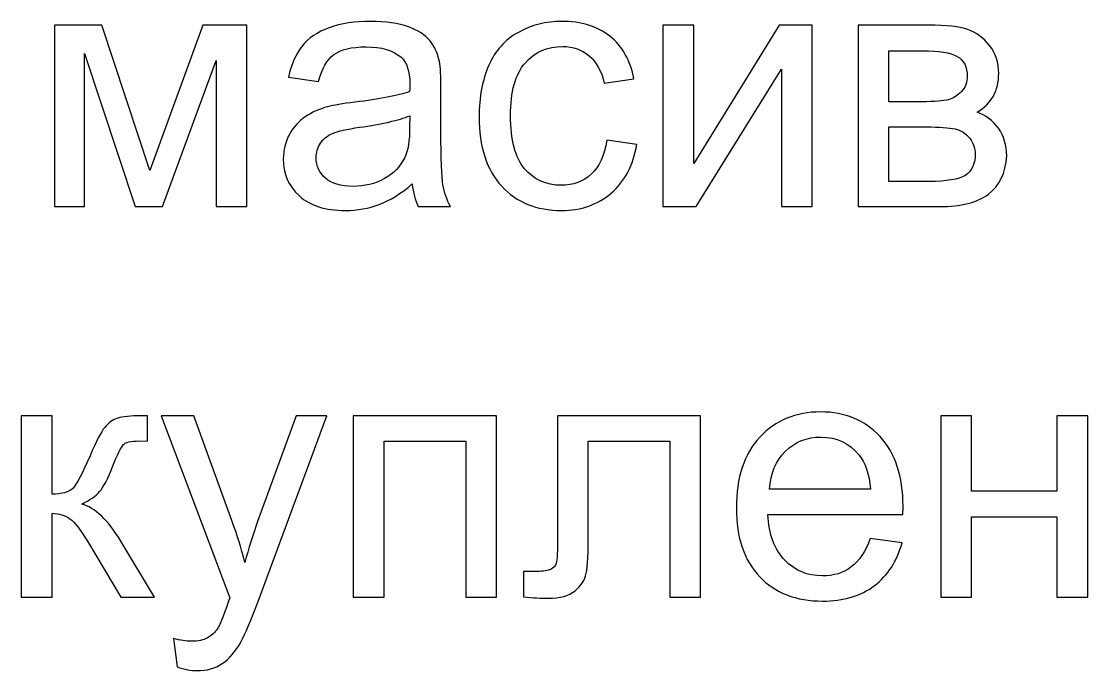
# Model space of a CAD drawing. Header units: millimetres. Extents: x -1744 to 2824, y -3870 to 2862.
# Drawn here: x 1836.8 to 1919.7, y 2594.5 to 2645 of the extents above; entities that cross this region are included whole.
import ezdxf

# ---------------------------------------------------------------- set-up
doc = ezdxf.new("R2010")
doc.units = ezdxf.units.MM
doc.header["$MEASUREMENT"] = 0
doc.layers.add('layer 1', color=7, linetype='Continuous')

msp = doc.modelspace()

# ---------------------------------------------------------------- linework, layer by layer
at = {"layer": 'layer 1', "color": 250}
for points, knots in [([(1867.1558, 2632.3708), (1866.268, 2631.6144), (1865.4119, 2631.0844), (1864.5921, 2630.7719), (1864.5921, 2630.7719), (1863.7723, 2630.4594), (1862.8936, 2630.3054), (1861.9514, 2630.3054), (1861.9514, 2630.3054), (1860.4024, 2630.3054), (1859.2111, 2630.6813), (1858.3777, 2631.4377), (1858.3777, 2631.4377), (1857.5443, 2632.1896), (1857.1276, 2633.1544), (1857.1276, 2634.3275), (1857.1276, 2634.3275), (1857.1276, 2635.016), (1857.2861, 2635.6456), (1857.5986, 2636.2163), (1857.5986, 2636.2163), (1857.9157, 2636.787), (1858.3279, 2637.2399), (1858.8352, 2637.5842), (1858.8352, 2637.5842), (1859.347, 2637.9284), (1859.9177, 2638.1911), (1860.5564, 2638.3678), (1860.5564, 2638.3678), (1861.0274, 2638.4901), (1861.7385, 2638.6078), (1862.6852, 2638.7256), (1862.6852, 2638.7256), (1864.6147, 2638.9521), (1866.0415, 2639.2284), (1866.9519, 2639.5454), (1866.9519, 2639.5454), (1866.961, 2639.8716), (1866.9655, 2640.0799), (1866.9655, 2640.166), (1866.9655, 2640.166), (1866.9655, 2641.1353), (1866.7391, 2641.8192), (1866.2861, 2642.2178), (1866.2861, 2642.2178), (1865.6746, 2642.7568), (1864.7642, 2643.0241), (1863.5594, 2643.0241), (1863.5594, 2643.0241), (1862.4315, 2643.0241), (1861.5981, 2642.8248), (1861.0637, 2642.4307), (1861.0637, 2642.4307), (1860.5246, 2642.0366), (1860.1306, 2641.3391), (1859.8724, 2640.3336), (1859.8724, 2640.3336), (1859.8724, 2640.3336), (1857.5352, 2640.6597), (1857.5352, 2640.6597), (1857.5352, 2640.6597), (1857.7481, 2641.6607), (1858.0969, 2642.4715), (1858.586, 2643.0875), (1858.586, 2643.0875), (1859.0752, 2643.7035), (1859.7818, 2644.1745), (1860.7058, 2644.5097), (1860.7058, 2644.5097), (1861.6253, 2644.8404), (1862.6988, 2645.008), (1863.9127, 2645.008), (1863.9127, 2645.008), (1865.1175, 2645.008), (1866.1004, 2644.8675), (1866.8568, 2644.5822), (1866.8568, 2644.5822), (1867.6087, 2644.2968), (1868.1658, 2643.9435), (1868.5191, 2643.5132), (1868.5191, 2643.5132), (1868.8724, 2643.0829), (1869.1215, 2642.5394), (1869.2665, 2641.8826), (1869.2665, 2641.8826), (1869.3435, 2641.475), (1869.3843, 2640.7412), (1869.3843, 2639.6858), (1869.3843, 2639.6858), (1869.3843, 2639.6858), (1869.3843, 2636.5152), (1869.3843, 2636.5152), (1869.3843, 2636.5152), (1869.3843, 2634.3003), (1869.4341, 2632.9007), (1869.5337, 2632.3074), (1869.5337, 2632.3074), (1869.6288, 2631.714), (1869.8281, 2631.1478), (1870.118, 2630.6043), (1870.118, 2630.6043), (1870.118, 2630.6043), (1867.6178, 2630.6043), (1867.6178, 2630.6043), (1867.6178, 2630.6043), (1867.3777, 2631.1071), (1867.2237, 2631.6959), (1867.1558, 2632.3708)], [0, 0, 0, 0, 0.0357143, 0.0357143, 0.0357143, 0.0357143, 0.0714286, 0.0714286, 0.0714286, 0.0714286, 0.1071429, 0.1071429, 0.1071429, 0.1071429, 0.1428571, 0.1428571, 0.1428571, 0.1428571, 0.1785714, 0.1785714, 0.1785714, 0.1785714, 0.2142857, 0.2142857, 0.2142857, 0.2142857, 0.25, 0.25, 0.25, 0.25, 0.2857143, 0.2857143, 0.2857143, 0.2857143, 0.3214286, 0.3214286, 0.3214286, 0.3214286, 0.3571429, 0.3571429, 0.3571429, 0.3571429, 0.3928571, 0.3928571, 0.3928571, 0.3928571, 0.4285714, 0.4285714, 0.4285714, 0.4285714, 0.4642857, 0.4642857, 0.4642857, 0.4642857, 0.5, 0.5, 0.5, 0.5, 0.5357143, 0.5357143, 0.5357143, 0.5357143, 0.5714286, 0.5714286, 0.5714286, 0.5714286, 0.6071429, 0.6071429, 0.6071429, 0.6071429, 0.6428571, 0.6428571, 0.6428571, 0.6428571, 0.6785714, 0.6785714, 0.6785714, 0.6785714, 0.7142857, 0.7142857, 0.7142857, 0.7142857, 0.75, 0.75, 0.75, 0.75, 0.7857143, 0.7857143, 0.7857143, 0.7857143, 0.8214286, 0.8214286, 0.8214286, 0.8214286, 0.8571429, 0.8571429, 0.8571429, 0.8571429, 0.8928571, 0.8928571, 0.8928571, 0.8928571, 0.9285714, 0.9285714, 0.9285714, 0.9285714, 1, 1, 1, 1]), ([(1882.2706, 2635.7679), (1882.2706, 2635.7679), (1884.6078, 2635.4418), (1884.6078, 2635.4418), (1884.6078, 2635.4418), (1884.3496, 2633.8338), (1883.6973, 2632.5791), (1882.642, 2631.6687), (1882.642, 2631.6687), (1881.5866, 2630.7583), (1880.2867, 2630.3054), (1878.7512, 2630.3054), (1878.7512, 2630.3054), (1876.8262, 2630.3054), (1875.2771, 2630.9349), (1874.1085, 2632.1941), (1874.1085, 2632.1941), (1872.9354, 2633.4533), (1872.3511, 2635.256), (1872.3511, 2637.6023), (1872.3511, 2637.6023), (1872.3511, 2639.1242), (1872.6047, 2640.4513), (1873.1075, 2641.5927), (1873.1075, 2641.5927), (1873.6103, 2642.7296), (1874.3757, 2643.5857), (1875.4084, 2644.1519), (1875.4084, 2644.1519), (1876.4366, 2644.7226), (1877.5554, 2645.008), (1878.7693, 2645.008), (1878.7693, 2645.008), (1880.2957, 2645.008), (1881.5504, 2644.6229), (1882.5197, 2643.8484), (1882.5197, 2643.8484), (1883.4935, 2643.0739), (1884.1186, 2641.9732), (1884.3903, 2640.551), (1884.3903, 2640.551), (1884.3903, 2640.551), (1882.0803, 2640.1977), (1882.0803, 2640.1977), (1882.0803, 2640.1977), (1881.8584, 2641.1443), (1881.4689, 2641.8555), (1880.9027, 2642.3356), (1880.9027, 2642.3356), (1880.341, 2642.8112), (1879.6616, 2643.0512), (1878.8644, 2643.0512), (1878.8644, 2643.0512), (1877.6596, 2643.0512), (1876.6812, 2642.6209), (1875.9248, 2641.7603), (1875.9248, 2641.7603), (1875.1729, 2640.8952), (1874.797, 2639.5364), (1874.797, 2637.6702), (1874.797, 2637.6702), (1874.797, 2635.7769), (1875.1593, 2634.4045), (1875.884, 2633.5484), (1875.884, 2633.5484), (1876.6133, 2632.6924), (1877.5599, 2632.2621), (1878.724, 2632.2621), (1878.724, 2632.2621), (1879.6661, 2632.2621), (1880.4497, 2632.5474), (1881.0748, 2633.1227), (1881.0748, 2633.1227), (1881.7044, 2633.6934), (1882.103, 2634.5766), (1882.2706, 2635.7679)], [0, 0, 0, 0, 0.05, 0.05, 0.05, 0.05, 0.1, 0.1, 0.1, 0.1, 0.15, 0.15, 0.15, 0.15, 0.2, 0.2, 0.2, 0.2, 0.25, 0.25, 0.25, 0.25, 0.3, 0.3, 0.3, 0.3, 0.35, 0.35, 0.35, 0.35, 0.4, 0.4, 0.4, 0.4, 0.45, 0.45, 0.45, 0.45, 0.5, 0.5, 0.5, 0.5, 0.55, 0.55, 0.55, 0.55, 0.6, 0.6, 0.6, 0.6, 0.65, 0.65, 0.65, 0.65, 0.7, 0.7, 0.7, 0.7, 0.75, 0.75, 0.75, 0.75, 0.8, 0.8, 0.8, 0.8, 0.85, 0.85, 0.85, 0.85, 0.9, 0.9, 0.9, 0.9, 1, 1, 1, 1]), ([(1839.3404, 2644.709), (1839.3404, 2644.709), (1843.0183, 2644.709), (1843.0183, 2644.709), (1843.0183, 2644.709), (1843.0183, 2644.709), (1846.746, 2633.4216), (1846.746, 2633.4216), (1846.746, 2633.4216), (1846.746, 2633.4216), (1850.8724, 2644.709), (1850.8724, 2644.709), (1850.8724, 2644.709), (1850.8724, 2644.709), (1854.2876, 2644.709), (1854.2876, 2644.709), (1854.2876, 2644.709), (1854.2876, 2644.709), (1854.2876, 2630.6043), (1854.2876, 2630.6043), (1854.2876, 2630.6043), (1854.2876, 2630.6043), (1851.896, 2630.6043), (1851.896, 2630.6043), (1851.896, 2630.6043), (1851.896, 2630.6043), (1851.896, 2641.9596), (1851.896, 2641.9596), (1851.896, 2641.9596), (1851.896, 2641.9596), (1847.7425, 2630.6043), (1847.7425, 2630.6043), (1847.7425, 2630.6043), (1847.7425, 2630.6043), (1845.6046, 2630.6043), (1845.6046, 2630.6043), (1845.6046, 2630.6043), (1845.6046, 2630.6043), (1841.6776, 2642.5032), (1841.6776, 2642.5032), (1841.6776, 2642.5032), (1841.6776, 2642.5032), (1841.6776, 2630.6043), (1841.6776, 2630.6043), (1841.6776, 2630.6043), (1841.6776, 2630.6043), (1839.3404, 2630.6043), (1839.3404, 2630.6043), (1839.3404, 2630.6043), (1839.3404, 2630.6043), (1839.3404, 2644.709), (1839.3404, 2644.709)], [0, 0, 0, 0, 0.0714286, 0.0714286, 0.0714286, 0.0714286, 0.1428571, 0.1428571, 0.1428571, 0.1428571, 0.2142857, 0.2142857, 0.2142857, 0.2142857, 0.2857143, 0.2857143, 0.2857143, 0.2857143, 0.3571429, 0.3571429, 0.3571429, 0.3571429, 0.4285714, 0.4285714, 0.4285714, 0.4285714, 0.5, 0.5, 0.5, 0.5, 0.5714286, 0.5714286, 0.5714286, 0.5714286, 0.6428571, 0.6428571, 0.6428571, 0.6428571, 0.7142857, 0.7142857, 0.7142857, 0.7142857, 0.7857143, 0.7857143, 0.7857143, 0.7857143, 0.8571429, 0.8571429, 0.8571429, 0.8571429, 1, 1, 1, 1]), ([(1886.6461, 2644.709), (1886.6461, 2644.709), (1889.0376, 2644.709), (1889.0376, 2644.709), (1889.0376, 2644.709), (1889.0376, 2644.709), (1889.0376, 2633.9516), (1889.0376, 2633.9516), (1889.0376, 2633.9516), (1889.0376, 2633.9516), (1895.6823, 2644.709), (1895.6823, 2644.709), (1895.6823, 2644.709), (1895.6823, 2644.709), (1898.2505, 2644.709), (1898.2505, 2644.709), (1898.2505, 2644.709), (1898.2505, 2644.709), (1898.2505, 2630.6043), (1898.2505, 2630.6043), (1898.2505, 2630.6043), (1898.2505, 2630.6043), (1895.859, 2630.6043), (1895.859, 2630.6043), (1895.859, 2630.6043), (1895.859, 2630.6043), (1895.859, 2641.2938), (1895.859, 2641.2938), (1895.859, 2641.2938), (1895.859, 2641.2938), (1889.2233, 2630.6043), (1889.2233, 2630.6043), (1889.2233, 2630.6043), (1889.2233, 2630.6043), (1886.6461, 2630.6043), (1886.6461, 2630.6043), (1886.6461, 2630.6043), (1886.6461, 2630.6043), (1886.6461, 2644.709), (1886.6461, 2644.709)], [0, 0, 0, 0, 0.0909091, 0.0909091, 0.0909091, 0.0909091, 0.1818182, 0.1818182, 0.1818182, 0.1818182, 0.2727273, 0.2727273, 0.2727273, 0.2727273, 0.3636364, 0.3636364, 0.3636364, 0.3636364, 0.4545455, 0.4545455, 0.4545455, 0.4545455, 0.5454545, 0.5454545, 0.5454545, 0.5454545, 0.6363636, 0.6363636, 0.6363636, 0.6363636, 0.7272727, 0.7272727, 0.7272727, 0.7272727, 0.8181818, 0.8181818, 0.8181818, 0.8181818, 1, 1, 1, 1]), ([(1901.8288, 2644.709), (1901.8288, 2644.709), (1907.332, 2644.709), (1907.332, 2644.709), (1907.332, 2644.709), (1908.6818, 2644.709), (1909.6874, 2644.5958), (1910.3487, 2644.3693), (1910.3487, 2644.3693), (1911.0054, 2644.1428), (1911.5716, 2643.7306), (1912.0427, 2643.1282), (1912.0427, 2643.1282), (1912.5183, 2642.5213), (1912.7538, 2641.8011), (1912.7538, 2640.9586), (1912.7538, 2640.9586), (1912.7538, 2640.2837), (1912.6134, 2639.6949), (1912.3371, 2639.1967), (1912.3371, 2639.1967), (1912.0563, 2638.6939), (1911.6396, 2638.2727), (1911.0779, 2637.9375), (1911.0779, 2637.9375), (1911.7392, 2637.7155), (1912.2873, 2637.3034), (1912.7266, 2636.6964), (1912.7266, 2636.6964), (1913.1614, 2636.094), (1913.3789, 2635.3738), (1913.3789, 2634.5449), (1913.3789, 2634.5449), (1913.2928, 2633.2087), (1912.8127, 2632.2168), (1911.9476, 2631.5736), (1911.9476, 2631.5736), (1911.0824, 2630.9259), (1909.8232, 2630.6043), (1908.1745, 2630.6043), (1908.1745, 2630.6043), (1908.1745, 2630.6043), (1901.8288, 2630.6043), (1901.8288, 2630.6043), (1901.8288, 2630.6043), (1901.8288, 2630.6043), (1901.8288, 2644.709), (1901.8288, 2644.709)], [0, 0, 0, 0, 0.0769231, 0.0769231, 0.0769231, 0.0769231, 0.1538462, 0.1538462, 0.1538462, 0.1538462, 0.2307692, 0.2307692, 0.2307692, 0.2307692, 0.3076923, 0.3076923, 0.3076923, 0.3076923, 0.3846154, 0.3846154, 0.3846154, 0.3846154, 0.4615385, 0.4615385, 0.4615385, 0.4615385, 0.5384615, 0.5384615, 0.5384615, 0.5384615, 0.6153846, 0.6153846, 0.6153846, 0.6153846, 0.6923077, 0.6923077, 0.6923077, 0.6923077, 0.7692308, 0.7692308, 0.7692308, 0.7692308, 0.8461538, 0.8461538, 0.8461538, 0.8461538, 1, 1, 1, 1]), ([(1904.2203, 2638.7573), (1904.2203, 2638.7573), (1906.7568, 2638.7573), (1906.7568, 2638.7573), (1906.7568, 2638.7573), (1907.7669, 2638.7573), (1908.4644, 2638.8117), (1908.8404, 2638.9158), (1908.8404, 2638.9158), (1909.2208, 2639.0245), (1909.5605, 2639.2374), (1909.8595, 2639.5636), (1909.8595, 2639.5636), (1910.1584, 2639.8851), (1910.3079, 2640.2747), (1910.3079, 2640.7276), (1910.3079, 2640.7276), (1910.3079, 2641.475), (1910.0452, 2641.9913), (1909.5243, 2642.2858), (1909.5243, 2642.2858), (1908.9989, 2642.5802), (1908.1021, 2642.7251), (1906.8338, 2642.7251), (1906.8338, 2642.7251), (1906.8338, 2642.7251), (1904.2203, 2642.7251), (1904.2203, 2642.7251), (1904.2203, 2642.7251), (1904.2203, 2642.7251), (1904.2203, 2638.7573), (1904.2203, 2638.7573)], [0, 0, 0, 0, 0.1111111, 0.1111111, 0.1111111, 0.1111111, 0.2222222, 0.2222222, 0.2222222, 0.2222222, 0.3333333, 0.3333333, 0.3333333, 0.3333333, 0.4444444, 0.4444444, 0.4444444, 0.4444444, 0.5555556, 0.5555556, 0.5555556, 0.5555556, 0.6666667, 0.6666667, 0.6666667, 0.6666667, 0.7777778, 0.7777778, 0.7777778, 0.7777778, 1, 1, 1, 1]), ([(1866.9655, 2637.6702), (1866.0959, 2637.3169), (1864.7914, 2637.018), (1863.0521, 2636.7734), (1863.0521, 2636.7734), (1862.0647, 2636.633), (1861.3671, 2636.4745), (1860.9595, 2636.2978), (1860.9595, 2636.2978), (1860.5518, 2636.1212), (1860.2393, 2635.863), (1860.0174, 2635.5278), (1860.0174, 2635.5278), (1859.7954, 2635.1881), (1859.6822, 2634.8122), (1859.6822, 2634.3954), (1859.6822, 2634.3954), (1859.6822, 2633.7659), (1859.9222, 2633.2359), (1860.4069, 2632.8147), (1860.4069, 2632.8147), (1860.8915, 2632.3934), (1861.5981, 2632.1805), (1862.5267, 2632.1805), (1862.5267, 2632.1805), (1863.4461, 2632.1805), (1864.266, 2632.3798), (1864.9862, 2632.783), (1864.9862, 2632.783), (1865.7018, 2633.1816), (1866.2318, 2633.7296), (1866.5669, 2634.4226), (1866.5669, 2634.4226), (1866.8251, 2634.9616), (1866.9519, 2635.7543), (1866.9519, 2636.8006), (1866.9519, 2636.8006), (1866.9519, 2636.8006), (1866.9655, 2637.6702), (1866.9655, 2637.6702)], [0, 0, 0, 0, 0.0909091, 0.0909091, 0.0909091, 0.0909091, 0.1818182, 0.1818182, 0.1818182, 0.1818182, 0.2727273, 0.2727273, 0.2727273, 0.2727273, 0.3636364, 0.3636364, 0.3636364, 0.3636364, 0.4545455, 0.4545455, 0.4545455, 0.4545455, 0.5454545, 0.5454545, 0.5454545, 0.5454545, 0.6363636, 0.6363636, 0.6363636, 0.6363636, 0.7272727, 0.7272727, 0.7272727, 0.7272727, 0.8181818, 0.8181818, 0.8181818, 0.8181818, 1, 1, 1, 1]), ([(1904.2203, 2632.561), (1904.2203, 2632.561), (1907.3592, 2632.561), (1907.3592, 2632.561), (1907.3592, 2632.561), (1908.709, 2632.561), (1909.6375, 2632.7196), (1910.1403, 2633.0321), (1910.1403, 2633.0321), (1910.6431, 2633.3491), (1910.9058, 2633.8882), (1910.933, 2634.6627), (1910.933, 2634.6627), (1910.933, 2635.1111), (1910.788, 2635.5323), (1910.4981, 2635.9173), (1910.4981, 2635.9173), (1910.2037, 2636.3023), (1909.8232, 2636.5469), (1909.3567, 2636.6466), (1909.3567, 2636.6466), (1908.8902, 2636.7508), (1908.1383, 2636.8006), (1907.1056, 2636.8006), (1907.1056, 2636.8006), (1907.1056, 2636.8006), (1904.2203, 2636.8006), (1904.2203, 2636.8006), (1904.2203, 2636.8006), (1904.2203, 2636.8006), (1904.2203, 2632.561), (1904.2203, 2632.561)], [0, 0, 0, 0, 0.1111111, 0.1111111, 0.1111111, 0.1111111, 0.2222222, 0.2222222, 0.2222222, 0.2222222, 0.3333333, 0.3333333, 0.3333333, 0.3333333, 0.4444444, 0.4444444, 0.4444444, 0.4444444, 0.5555556, 0.5555556, 0.5555556, 0.5555556, 0.6666667, 0.6666667, 0.6666667, 0.6666667, 0.7777778, 0.7777778, 0.7777778, 0.7777778, 1, 1, 1, 1]), ([(1836.7585, 2614.3481), (1836.7585, 2614.3481), (1839.15, 2614.3481), (1839.15, 2614.3481), (1839.15, 2614.3481), (1839.15, 2614.3481), (1839.15, 2608.2605), (1839.15, 2608.2605), (1839.15, 2608.2605), (1839.911, 2608.2605), (1840.4455, 2608.4055), (1840.7535, 2608.6999), (1840.7535, 2608.6999), (1841.0569, 2608.9898), (1841.5053, 2609.8368), (1842.1032, 2611.2454), (1842.1032, 2611.2454), (1842.5743, 2612.3597), (1842.9548, 2613.0934), (1843.2447, 2613.4467), (1843.2447, 2613.4467), (1843.5391, 2613.8), (1843.8743, 2614.0401), (1844.2547, 2614.1624), (1844.2547, 2614.1624), (1844.6397, 2614.2847), (1845.2512, 2614.3481), (1846.0892, 2614.3481), (1846.0892, 2614.3481), (1846.0892, 2614.3481), (1846.5693, 2614.3481), (1846.5693, 2614.3481), (1846.5693, 2614.3481), (1846.5693, 2614.3481), (1846.5693, 2612.3778), (1846.5693, 2612.3778), (1846.5693, 2612.3778), (1846.5693, 2612.3778), (1845.9034, 2612.3914), (1845.9034, 2612.3914), (1845.9034, 2612.3914), (1845.2739, 2612.3914), (1844.8707, 2612.2963), (1844.6941, 2612.1106), (1844.6941, 2612.1106), (1844.5084, 2611.9158), (1844.223, 2611.336), (1843.8425, 2610.3713), (1843.8425, 2610.3713), (1843.4802, 2609.4472), (1843.1495, 2608.8086), (1842.8461, 2608.4553), (1842.8461, 2608.4553), (1842.5471, 2608.102), (1842.0806, 2607.7804), (1841.451, 2607.486), (1841.451, 2607.486), (1842.4792, 2607.2097), (1843.4938, 2606.254), (1844.4903, 2604.6143), (1844.4903, 2604.6143), (1844.4903, 2604.6143), (1847.1128, 2600.2434), (1847.1128, 2600.2434), (1847.1128, 2600.2434), (1847.1128, 2600.2434), (1844.4857, 2600.2434), (1844.4857, 2600.2434), (1844.4857, 2600.2434), (1844.4857, 2600.2434), (1841.8994, 2604.6007), (1841.8994, 2604.6007), (1841.8994, 2604.6007), (1841.3785, 2605.484), (1840.9256, 2606.0637), (1840.5406, 2606.3446), (1840.5406, 2606.3446), (1840.151, 2606.6254), (1839.689, 2606.7658), (1839.15, 2606.7658), (1839.15, 2606.7658), (1839.15, 2606.7658), (1839.15, 2600.2434), (1839.15, 2600.2434), (1839.15, 2600.2434), (1839.15, 2600.2434), (1836.7585, 2600.2434), (1836.7585, 2600.2434), (1836.7585, 2600.2434), (1836.7585, 2600.2434), (1836.7585, 2614.3481), (1836.7585, 2614.3481)], [0, 0, 0, 0, 0.0416667, 0.0416667, 0.0416667, 0.0416667, 0.0833333, 0.0833333, 0.0833333, 0.0833333, 0.125, 0.125, 0.125, 0.125, 0.1666667, 0.1666667, 0.1666667, 0.1666667, 0.2083333, 0.2083333, 0.2083333, 0.2083333, 0.25, 0.25, 0.25, 0.25, 0.2916667, 0.2916667, 0.2916667, 0.2916667, 0.3333333, 0.3333333, 0.3333333, 0.3333333, 0.375, 0.375, 0.375, 0.375, 0.4166667, 0.4166667, 0.4166667, 0.4166667, 0.4583333, 0.4583333, 0.4583333, 0.4583333, 0.5, 0.5, 0.5, 0.5, 0.5416667, 0.5416667, 0.5416667, 0.5416667, 0.5833333, 0.5833333, 0.5833333, 0.5833333, 0.625, 0.625, 0.625, 0.625, 0.6666667, 0.6666667, 0.6666667, 0.6666667, 0.7083333, 0.7083333, 0.7083333, 0.7083333, 0.75, 0.75, 0.75, 0.75, 0.7916667, 0.7916667, 0.7916667, 0.7916667, 0.8333333, 0.8333333, 0.8333333, 0.8333333, 0.875, 0.875, 0.875, 0.875, 0.9166667, 0.9166667, 0.9166667, 0.9166667, 1, 1, 1, 1]), ([(1848.8703, 2594.8216), (1848.8703, 2594.8216), (1848.5985, 2597.032), (1848.5985, 2597.032), (1848.5985, 2597.032), (1849.1239, 2596.8916), (1849.5768, 2596.8191), (1849.9664, 2596.8191), (1849.9664, 2596.8191), (1850.5009, 2596.8191), (1850.9266, 2596.9097), (1851.2437, 2597.0864), (1851.2437, 2597.0864), (1851.5653, 2597.263), (1851.828, 2597.5121), (1852.0318, 2597.8292), (1852.0318, 2597.8292), (1852.1813, 2598.0693), (1852.4259, 2598.6626), (1852.7611, 2599.6138), (1852.7611, 2599.6138), (1852.8063, 2599.7452), (1852.8743, 2599.9399), (1852.9739, 2600.1981), (1852.9739, 2600.1981), (1852.9739, 2600.1981), (1847.6201, 2614.3481), (1847.6201, 2614.3481), (1847.6201, 2614.3481), (1847.6201, 2614.3481), (1850.1747, 2614.3481), (1850.1747, 2614.3481), (1850.1747, 2614.3481), (1850.1747, 2614.3481), (1853.1189, 2606.2042), (1853.1189, 2606.2042), (1853.1189, 2606.2042), (1853.5039, 2605.176), (1853.8436, 2604.0889), (1854.1471, 2602.9475), (1854.1471, 2602.9475), (1854.4234, 2604.021), (1854.7495, 2605.0809), (1855.13, 2606.1226), (1855.13, 2606.1226), (1855.13, 2606.1226), (1858.1375, 2614.3481), (1858.1375, 2614.3481), (1858.1375, 2614.3481), (1858.1375, 2614.3481), (1860.5245, 2614.3481), (1860.5245, 2614.3481), (1860.5245, 2614.3481), (1860.5245, 2614.3481), (1855.1934, 2599.9988), (1855.1934, 2599.9988), (1855.1934, 2599.9988), (1854.6181, 2598.4543), (1854.1697, 2597.3944), (1853.8481, 2596.8101), (1853.8481, 2596.8101), (1853.4224, 2596.0265), (1852.9332, 2595.4512), (1852.3851, 2595.0844), (1852.3851, 2595.0844), (1851.8325, 2594.7175), (1851.1757, 2594.5363), (1850.4148, 2594.5363), (1850.4148, 2594.5363), (1849.9528, 2594.5363), (1849.4364, 2594.6314), (1848.8703, 2594.8216)], [0, 0, 0, 0, 0.0526316, 0.0526316, 0.0526316, 0.0526316, 0.1052632, 0.1052632, 0.1052632, 0.1052632, 0.1578947, 0.1578947, 0.1578947, 0.1578947, 0.2105263, 0.2105263, 0.2105263, 0.2105263, 0.2631579, 0.2631579, 0.2631579, 0.2631579, 0.3157895, 0.3157895, 0.3157895, 0.3157895, 0.3684211, 0.3684211, 0.3684211, 0.3684211, 0.4210526, 0.4210526, 0.4210526, 0.4210526, 0.4736842, 0.4736842, 0.4736842, 0.4736842, 0.5263158, 0.5263158, 0.5263158, 0.5263158, 0.5789474, 0.5789474, 0.5789474, 0.5789474, 0.6315789, 0.6315789, 0.6315789, 0.6315789, 0.6842105, 0.6842105, 0.6842105, 0.6842105, 0.7368421, 0.7368421, 0.7368421, 0.7368421, 0.7894737, 0.7894737, 0.7894737, 0.7894737, 0.8421053, 0.8421053, 0.8421053, 0.8421053, 0.8947368, 0.8947368, 0.8947368, 0.8947368, 1, 1, 1, 1]), ([(1862.5674, 2614.3481), (1862.5674, 2614.3481), (1873.7098, 2614.3481), (1873.7098, 2614.3481), (1873.7098, 2614.3481), (1873.7098, 2614.3481), (1873.7098, 2600.2434), (1873.7098, 2600.2434), (1873.7098, 2600.2434), (1873.7098, 2600.2434), (1871.3183, 2600.2434), (1871.3183, 2600.2434), (1871.3183, 2600.2434), (1871.3183, 2600.2434), (1871.3183, 2612.3642), (1871.3183, 2612.3642), (1871.3183, 2612.3642), (1871.3183, 2612.3642), (1864.9589, 2612.3642), (1864.9589, 2612.3642), (1864.9589, 2612.3642), (1864.9589, 2612.3642), (1864.9589, 2600.2434), (1864.9589, 2600.2434), (1864.9589, 2600.2434), (1864.9589, 2600.2434), (1862.5674, 2600.2434), (1862.5674, 2600.2434), (1862.5674, 2600.2434), (1862.5674, 2600.2434), (1862.5674, 2614.3481), (1862.5674, 2614.3481)], [0, 0, 0, 0, 0.1111111, 0.1111111, 0.1111111, 0.1111111, 0.2222222, 0.2222222, 0.2222222, 0.2222222, 0.3333333, 0.3333333, 0.3333333, 0.3333333, 0.4444444, 0.4444444, 0.4444444, 0.4444444, 0.5555556, 0.5555556, 0.5555556, 0.5555556, 0.6666667, 0.6666667, 0.6666667, 0.6666667, 0.7777778, 0.7777778, 0.7777778, 0.7777778, 1, 1, 1, 1]), ([(1878.4522, 2614.3481), (1878.4522, 2614.3481), (1889.5674, 2614.3481), (1889.5674, 2614.3481), (1889.5674, 2614.3481), (1889.5674, 2614.3481), (1889.5674, 2600.257), (1889.5674, 2600.257), (1889.5674, 2600.257), (1889.5674, 2600.257), (1887.1759, 2600.257), (1887.1759, 2600.257), (1887.1759, 2600.257), (1887.1759, 2600.257), (1887.1759, 2612.3642), (1887.1759, 2612.3642), (1887.1759, 2612.3642), (1887.1759, 2612.3642), (1880.8437, 2612.3642), (1880.8437, 2612.3642), (1880.8437, 2612.3642), (1880.8437, 2612.3642), (1880.8437, 2605.3481), (1880.8437, 2605.3481), (1880.8437, 2605.3481), (1880.8437, 2603.713), (1880.7894, 2602.6349), (1880.6852, 2602.1095), (1880.6852, 2602.1095), (1880.5765, 2601.5886), (1880.2866, 2601.1357), (1879.811, 2600.7462), (1879.811, 2600.7462), (1879.3309, 2600.3566), (1878.6424, 2600.1619), (1877.741, 2600.1619), (1877.741, 2600.1619), (1877.1839, 2600.1619), (1876.5407, 2600.1981), (1875.816, 2600.266), (1875.816, 2600.266), (1875.816, 2600.266), (1875.816, 2602.2545), (1875.816, 2602.2545), (1875.816, 2602.2545), (1875.816, 2602.2545), (1876.8623, 2602.2545), (1876.8623, 2602.2545), (1876.8623, 2602.2545), (1877.356, 2602.2545), (1877.7093, 2602.3043), (1877.9222, 2602.4085), (1877.9222, 2602.4085), (1878.1351, 2602.5081), (1878.2755, 2602.6712), (1878.348, 2602.8931), (1878.348, 2602.8931), (1878.4159, 2603.1151), (1878.4522, 2603.8353), (1878.4522, 2605.0537), (1878.4522, 2605.0537), (1878.4522, 2605.0537), (1878.4522, 2614.3481), (1878.4522, 2614.3481)], [0, 0, 0, 0, 0.0588235, 0.0588235, 0.0588235, 0.0588235, 0.1176471, 0.1176471, 0.1176471, 0.1176471, 0.1764706, 0.1764706, 0.1764706, 0.1764706, 0.2352941, 0.2352941, 0.2352941, 0.2352941, 0.2941176, 0.2941176, 0.2941176, 0.2941176, 0.3529412, 0.3529412, 0.3529412, 0.3529412, 0.4117647, 0.4117647, 0.4117647, 0.4117647, 0.4705882, 0.4705882, 0.4705882, 0.4705882, 0.5294118, 0.5294118, 0.5294118, 0.5294118, 0.5882353, 0.5882353, 0.5882353, 0.5882353, 0.6470588, 0.6470588, 0.6470588, 0.6470588, 0.7058824, 0.7058824, 0.7058824, 0.7058824, 0.7647059, 0.7647059, 0.7647059, 0.7647059, 0.8235294, 0.8235294, 0.8235294, 0.8235294, 0.8823529, 0.8823529, 0.8823529, 0.8823529, 1, 1, 1, 1]), ([(1902.7617, 2604.8091), (1902.7617, 2604.8091), (1905.2348, 2604.483), (1905.2348, 2604.483), (1905.2348, 2604.483), (1904.8498, 2603.0471), (1904.1296, 2601.9284), (1903.0788, 2601.1357), (1903.0788, 2601.1357), (1902.0279, 2600.343), (1900.6872, 2599.9445), (1899.0521, 2599.9445), (1899.0521, 2599.9445), (1896.9957, 2599.9445), (1895.3651, 2600.5786), (1894.1603, 2601.8468), (1894.1603, 2601.8468), (1892.9555, 2603.1105), (1892.353, 2604.8906), (1892.353, 2607.178), (1892.353, 2607.178), (1892.353, 2609.5424), (1892.96, 2611.3813), (1894.1784, 2612.6858), (1894.1784, 2612.6858), (1895.3968, 2613.9948), (1896.9776, 2614.6471), (1898.9207, 2614.6471), (1898.9207, 2614.6471), (1900.8005, 2614.6471), (1902.3359, 2614.0084), (1903.5272, 2612.7266), (1903.5272, 2612.7266), (1904.7184, 2611.4447), (1905.3163, 2609.642), (1905.3163, 2607.3184), (1905.3163, 2607.3184), (1905.3163, 2607.178), (1905.3118, 2606.9651), (1905.3027, 2606.6843), (1905.3027, 2606.6843), (1905.3027, 2606.6843), (1894.7989, 2606.6843), (1894.7989, 2606.6843), (1894.7989, 2606.6843), (1894.8895, 2605.1397), (1895.3244, 2603.953), (1896.1125, 2603.1332), (1896.1125, 2603.1332), (1896.8961, 2602.3134), (1897.879, 2601.9012), (1899.0521, 2601.9012), (1899.0521, 2601.9012), (1899.9263, 2601.9012), (1900.6736, 2602.1322), (1901.2896, 2602.5942), (1901.2896, 2602.5942), (1901.9102, 2603.0562), (1902.3994, 2603.7945), (1902.7617, 2604.8091)], [0, 0, 0, 0, 0.0625, 0.0625, 0.0625, 0.0625, 0.125, 0.125, 0.125, 0.125, 0.1875, 0.1875, 0.1875, 0.1875, 0.25, 0.25, 0.25, 0.25, 0.3125, 0.3125, 0.3125, 0.3125, 0.375, 0.375, 0.375, 0.375, 0.4375, 0.4375, 0.4375, 0.4375, 0.5, 0.5, 0.5, 0.5, 0.5625, 0.5625, 0.5625, 0.5625, 0.625, 0.625, 0.625, 0.625, 0.6875, 0.6875, 0.6875, 0.6875, 0.75, 0.75, 0.75, 0.75, 0.8125, 0.8125, 0.8125, 0.8125, 0.875, 0.875, 0.875, 0.875, 1, 1, 1, 1]), ([(1908.256, 2614.3481), (1908.256, 2614.3481), (1910.6475, 2614.3481), (1910.6475, 2614.3481), (1910.6475, 2614.3481), (1910.6475, 2614.3481), (1910.6475, 2608.4779), (1910.6475, 2608.4779), (1910.6475, 2608.4779), (1910.6475, 2608.4779), (1917.2786, 2608.4779), (1917.2786, 2608.4779), (1917.2786, 2608.4779), (1917.2786, 2608.4779), (1917.2786, 2614.3481), (1917.2786, 2614.3481), (1917.2786, 2614.3481), (1917.2786, 2614.3481), (1919.6702, 2614.3481), (1919.6702, 2614.3481), (1919.6702, 2614.3481), (1919.6702, 2614.3481), (1919.6702, 2600.2434), (1919.6702, 2600.2434), (1919.6702, 2600.2434), (1919.6702, 2600.2434), (1917.2786, 2600.2434), (1917.2786, 2600.2434), (1917.2786, 2600.2434), (1917.2786, 2600.2434), (1917.2786, 2606.494), (1917.2786, 2606.494), (1917.2786, 2606.494), (1917.2786, 2606.494), (1910.6475, 2606.494), (1910.6475, 2606.494), (1910.6475, 2606.494), (1910.6475, 2606.494), (1910.6475, 2600.2434), (1910.6475, 2600.2434), (1910.6475, 2600.2434), (1910.6475, 2600.2434), (1908.256, 2600.2434), (1908.256, 2600.2434), (1908.256, 2600.2434), (1908.256, 2600.2434), (1908.256, 2614.3481), (1908.256, 2614.3481)], [0, 0, 0, 0, 0.0769231, 0.0769231, 0.0769231, 0.0769231, 0.1538462, 0.1538462, 0.1538462, 0.1538462, 0.2307692, 0.2307692, 0.2307692, 0.2307692, 0.3076923, 0.3076923, 0.3076923, 0.3076923, 0.3846154, 0.3846154, 0.3846154, 0.3846154, 0.4615385, 0.4615385, 0.4615385, 0.4615385, 0.5384615, 0.5384615, 0.5384615, 0.5384615, 0.6153846, 0.6153846, 0.6153846, 0.6153846, 0.6923077, 0.6923077, 0.6923077, 0.6923077, 0.7692308, 0.7692308, 0.7692308, 0.7692308, 0.8461538, 0.8461538, 0.8461538, 0.8461538, 1, 1, 1, 1]), ([(1894.9348, 2608.641), (1894.9348, 2608.641), (1902.7889, 2608.641), (1902.7889, 2608.641), (1902.7889, 2608.641), (1902.6847, 2609.8277), (1902.3812, 2610.7155), (1901.8875, 2611.3088), (1901.8875, 2611.3088), (1901.1311, 2612.2283), (1900.1437, 2612.6903), (1898.9343, 2612.6903), (1898.9343, 2612.6903), (1897.8382, 2612.6903), (1896.9187, 2612.3234), (1896.1714, 2611.5897), (1896.1714, 2611.5897), (1895.4285, 2610.8559), (1895.0164, 2609.873), (1894.9348, 2608.641)], [0, 0, 0, 0, 0.1666667, 0.1666667, 0.1666667, 0.1666667, 0.3333333, 0.3333333, 0.3333333, 0.3333333, 0.5, 0.5, 0.5, 0.5, 0.6666667, 0.6666667, 0.6666667, 0.6666667, 1, 1, 1, 1])]:
    msp.add_open_spline(points, degree=3, knots=knots, dxfattribs=at)

doc.saveas('drawing.dxf')
